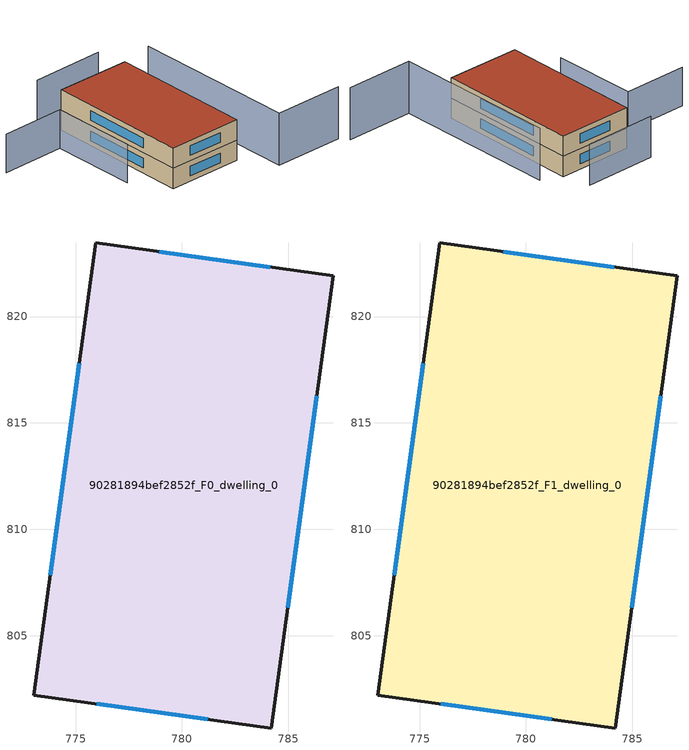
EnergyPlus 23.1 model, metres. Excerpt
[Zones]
90281894bef2852f_F0_dwelling_0
 floor ground (EU_floor_Construction): 787.12,821.92 784.19,800.66 773.03,802.2 775.96,823.46 z0
 wall outside (EU_wall_Construction): 787.12,821.92 775.96,823.46 773.03,802.2 784.19,800.66 787.12,821.92 z0:3
 window (EU_Window_Construction): 784.15,822.32 778.92,823.05 / 784.97,806.31 786.34,816.27 / 775.99,801.79 781.22,801.07 / 775.18,817.81 773.81,807.85 z0.8:2.2
90281894bef2852f_F1_dwelling_0
 floor to 90281894bef2852f_F0_dwelling_0 (EU_floor_Construction): 787.12,821.92 784.19,800.66 773.03,802.2 775.96,823.46 z3
 wall outside (EU_wall_Construction): 787.12,821.92 775.96,823.46 773.03,802.2 784.19,800.66 787.12,821.92 z3:6
 window (EU_Window_Construction): 784.15,822.32 778.92,823.05 / 784.97,806.31 786.34,816.27 / 775.99,801.79 781.22,801.07 / 775.18,817.81 773.81,807.85 z3.8:5.2
 roof outside (EU_roof_Construction): 784.19,800.66 787.12,821.92 775.96,823.46 773.03,802.2 z6
shading: 797.02,794.22 786.66,795.55 / 786.66,795.55 789.84,820.26 z0:7.7; 762.52,821.67 772.06,820.51 / 772.06,820.51 770.52,807.85 z0:5.7; 786.75,826.08 775.86,827.38 z0:6.1
[Building]
EU S2 Campaign: North Axis=0; Terrain=City; Solar Distribution=FullExterior
[Site:Location]
Cape.Town.Intl.AP: Latitude=-33.965; Longitude=18.602; Time Zone=2; Elevation=46
[SizingPeriod:WeatherFileDays]
AnnualSizingPeriod: Begin Month=1; Begin Day of Month=1; End Month=12; End Day of Month=31; Day of Week for Start Day=Monday; Use Weather File Daylight Saving Period=No; Use Weather File Rain and Snow Indicators=No
[MATERIAL]
EU_InternalMass_Material: Roughness=MediumRough; Thickness=0.1; Conductivity=1; Density=1800; Specific Heat=900; Thermal Absorptance=0.9; Solar Absorptance=0.7; Visible Absorptance=0.7
[MATERIAL:NOMASS] Roughness=MediumRough; Thermal Absorptance=0.9; Solar Absorptance=0.7; Visible Absorptance=0.7
Name | Thermal Resistance
EU_wall_NoMass | 0.49467
EU_roof_NoMass | 0.448442
EU_floor_NoMass | 1.33616
[WINDOWMATERIAL:SIMPLEGLAZINGSYSTEM]
EU_Window_SimpleGlazing: UFactor=4.49049; Solar Heat Gain Coefficient=0.75; Visible Transmittance=0.75
[CONSTRUCTION]
EU_wall_Construction: EU_wall_NoMass
EU_roof_Construction: EU_roof_NoMass
EU_floor_Construction: EU_floor_NoMass
EU_Window_Construction: EU_Window_SimpleGlazing
EU_InternalMass_Construction: EU_InternalMass_Material
[ZONE] Type=1; Multiplier=1; Ceiling Height=autocalculate; Volume=725.332; Floor Area=autocalculate; Part of Total Floor Area=Yes
90281894bef2852f_F0_dwelling_0; 90281894bef2852f_F1_dwelling_0
[INTERNALMASS] Construction=EU_InternalMass_Construction; Surface Area=241.777
Name | Zone or ZoneList
90281894bef2852f_F0_dwelling_0_EU_InternalMass | 90281894bef2852f_F0_dwelling_0
90281894bef2852f_F1_dwelling_0_EU_InternalMass | 90281894bef2852f_F1_dwelling_0
[OTHEREQUIPMENT] Fuel Type=Electricity; Design Level Calculation Method=Watts/Area; Power per Zone Floor Area=1; Fraction Latent=0; Fraction Radiant=0; Fraction Lost=0; Carbon Dioxide Generation Rate=0; EndUse Subcategory=EU_Step8_InternalGains
Name | Zone or ZoneList or Space or SpaceList | Schedule
EU_Step8_InternalGain_90281894bef2852f_F0_dwelling_0_f000 | 90281894bef2852f_F0_dwelling_0 | EU_Step8_GainSchedule_90281894bef2852f_F0_dwelling_0_f000
EU_Step8_InternalGain_90281894bef2852f_F1_dwelling_0_f000 | 90281894bef2852f_F1_dwelling_0 | EU_Step8_GainSchedule_90281894bef2852f_F1_dwelling_0_f000
[ZONEVENTILATION:DESIGNFLOWRATE] Schedule=EU_AlwaysOn; Design Flow Rate Calculation Method=AirChanges/Hour; Air Changes per Hour=0.665257; Ventilation Type=Natural; Fan Pressure Rise=0; Fan Total Efficiency=1; Constant Term Coefficient=1; Temperature Term Coefficient=0; Velocity Term Coefficient=0; Velocity Squared Term Coefficient=0; Minimum Indoor Temperature=-100; Maximum Indoor Temperature=100; Delta Temperature=-100; Minimum Outdoor Temperature=-100; Maximum Outdoor Temperature=100; Maximum Wind Speed=40
Name | Zone or ZoneList or Space or SpaceList
EU_ConstantAir_90281894bef2852f_F0_dwelling_0 | 90281894bef2852f_F0_dwelling_0
EU_ConstantAir_90281894bef2852f_F1_dwelling_0 | 90281894bef2852f_F1_dwelling_0
[HVACTEMPLATE:THERMOSTAT] Constant Heating Setpoint=20; Constant Cooling Setpoint=50
EU_HeatOnly_90281894bef2852f_F0_dwelling_0; EU_HeatOnly_90281894bef2852f_F1_dwelling_0
[HVACTEMPLATE:ZONE:IDEALLOADSAIRSYSTEM] System Availability Schedule=EU_AlwaysOn; Maximum Heating Supply Air Temperature=50; Minimum Cooling Supply Air Temperature=13; Maximum Heating Supply Air Humidity Ratio=0.0156; Minimum Cooling Supply Air Humidity Ratio=0.0077; Heating Limit=NoLimit; Cooling Limit=NoLimit; Heating Availability Schedule=EU_AlwaysOn; Cooling Availability Schedule=EU_CoolingOff; Dehumidification Control Type=ConstantSensibleHeatRatio; Cooling Sensible Heat Ratio=0.7; Dehumidification Setpoint=60; Humidification Control Type=None; Humidification Setpoint=30; Outdoor Air Method=None; Outdoor Air Flow Rate per Person=0.00944; Outdoor Air Flow Rate per Zone Floor Area=0; Outdoor Air Flow Rate per Zone=0; Demand Controlled Ventilation Type=None; Outdoor Air Economizer Type=NoEconomizer; Heat Recovery Type=None; Sensible Heat Recovery Effectiveness=0.7; Latent Heat Recovery Effectiveness=0.65
Name | Template Thermostat
90281894bef2852f_F0_dwelling_0 | EU_HeatOnly_90281894bef2852f_F0_dwelling_0
90281894bef2852f_F1_dwelling_0 | EU_HeatOnly_90281894bef2852f_F1_dwelling_0
[SIZING:ZONE] Zone Cooling Design Supply Air Temperature Input Method=SupplyAirTemperature; Zone Cooling Design Supply Air Temperature=13; Zone Heating Design Supply Air Temperature Input Method=SupplyAirTemperature; Zone Heating Design Supply Air Temperature=50; Zone Cooling Design Supply Air Humidity Ratio=0.008; Zone Heating Design Supply Air Humidity Ratio=0.008; Cooling Design Air Flow Method=DesignDay; Cooling Design Air Flow Rate=0; Cooling Minimum Air Flow per Zone Floor Area=0.000762; Cooling Minimum Air Flow=0; Cooling Minimum Air Flow Fraction=0.2; Heating Design Air Flow Method=DesignDay; Heating Design Air Flow Rate=0; Heating Maximum Air Flow per Zone Floor Area=0.002032; Heating Maximum Air Flow=0.141576; Heating Maximum Air Flow Fraction=0.3; Account for Dedicated Outdoor Air System=No; Dedicated Outdoor Air System Control Strategy=NeutralSupplyAir; Dedicated Outdoor Air Low Setpoint Temperature for Design=autosize; Dedicated Outdoor Air High Setpoint Temperature for Design=autosize; Zone Load Sizing Method=Sensible Load Only No Latent Load; Zone Latent Cooling Design Supply Air Humidity Ratio Input Method=HumidityRatioDifference; Zone Cooling Design Supply Air Humidity Ratio Difference=0.005; Zone Latent Heating Design Supply Air Humidity Ratio Input Method=HumidityRatioDifference; Zone Humidification Design Supply Air Humidity Ratio Difference=0.005
90281894bef2852f_F0_dwelling_0; 90281894bef2852f_F1_dwelling_0
[SCHEDULE:CONSTANT]
Name | Hourly Value
EU_AlwaysOn | 1
EU_CoolingOff | 0
[SCHEDULE:FILE] Column Number=1; Rows to Skip at Top=0; Number of Hours of Data=8760; Column Separator=Comma; Interpolate to Timestep=No; Minutes per Item=60; Adjust Schedule for Daylight Savings=Yes
Name | File
EU_Step8_GainSchedule_90281894bef2852f_F0_dwelling_0_f000 | ../../schedules/90281894bef2852f/90281894bef2852f_F0_dwelling_0_f000_gain.csv
EU_Step8_GainSchedule_90281894bef2852f_F1_dwelling_0_f000 | ../../schedules/90281894bef2852f/90281894bef2852f_F1_dwelling_0_f000_gain.csv
